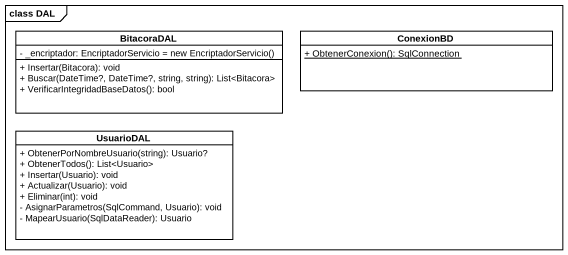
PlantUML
@startuml
mainframe class DAL
hide circle
hide empty members
skinparam classAttributeIconSize 0
class BitacoraDAL {
  {field} - _encriptador: EncriptadorServicio = new EncriptadorServicio()
  + Insertar(Bitacora): void
  + Buscar(DateTime?, DateTime?, string, string): List<Bitacora>
  + VerificarIntegridadBaseDatos(): bool
}
class ConexionBD {
  {static} + ObtenerConexion(): SqlConnection
}
class UsuarioDAL {
  + ObtenerPorNombreUsuario(string): Usuario?
  + ObtenerTodos(): List<Usuario>
  + Insertar(Usuario): void
  + Actualizar(Usuario): void
  + Eliminar(int): void
  - AsignarParametros(SqlCommand, Usuario): void
  - MapearUsuario(SqlDataReader): Usuario
}
@enduml
